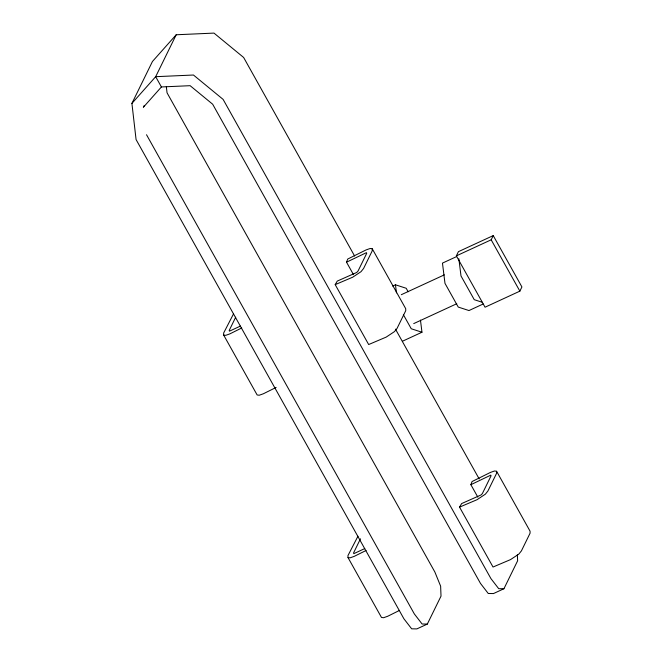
<?xml version="1.0" encoding="UTF-8"?>
<svg xmlns="http://www.w3.org/2000/svg" width="662" height="662" viewBox="0 0 662 662"><rect width="100%" height="100%" fill="white"/><g stroke="black" fill="none" stroke-linecap="round" stroke-linejoin="round"><path stroke-width="0.99" d="M346.524 262.185L347.732 259.041L366.053 249.938L370.166 248.49L372.234 248.771L405.707 308.674L405.74 310.677L397.068 328.385L394.486 331.596L386.178 337.107L368.676 344.538L335.195 284.635L337.264 281.093L356.735 272.454L358.034 271.048L366.707 253.331L366.434 252.652L346.524 262.185L353.516 274.705M470.872 484.683L472.08 481.531L490.401 472.436L494.514 470.988L496.583 471.261L530.055 531.164L530.088 533.167L521.416 550.883L518.834 554.094L510.526 559.605L493.024 567.028L459.544 507.125L461.613 503.583L481.084 494.944L482.383 493.546L491.055 475.829L490.782 475.151L470.872 484.683L477.865 497.195M166.344 86.705L167.047 92.812L434.876 572.034L440.635 586.184L441.016 596.131L427.329 624.084L416.886 628.9L411.665 628.826L403.903 618.771L136.074 139.55L131.912 103.413L152.442 61.492L176.208 34.763L213.983 33.1L243.641 57.478L354.609 256.02M176.208 34.763L155.678 76.684L131.912 103.413M144.25 105.448L143.356 107.269L161.42 86.954L190.126 85.688L212.667 104.215L480.496 583.437L488.258 593.491L493.48 593.566L503.931 588.741L517.618 560.797L517.386 554.822M235.689 317.206L229.184 330.495L229.457 331.174L240.422 326.085M456.358 255.863L458.41 251.668L493.231 235.606L521.921 286.952L519.869 291.148L485.056 307.209L456.358 255.863L491.179 239.801L493.231 235.606M360.467 538.818L353.533 552.985L353.806 553.664L364.77 548.575M233.595 313.738L223.632 333.052L223.657 335.055L257.137 394.957L259.198 395.239L263.319 393.791L276.137 387.419M357.943 536.237L347.98 555.55L348.005 557.553L381.486 617.456L383.546 617.729L387.667 616.289L399.575 610.372M241.746 327.971L229.838 333.888L225.725 335.336L223.657 335.055M366.094 550.47L354.187 556.386L350.074 557.826L348.005 557.553M392.682 286.075L395.462 284.792L406.195 288.268L408.164 291.776M456.697 256.542L442.464 263.104L444.98 283.353L458.245 307.077L468.977 310.552L483.21 303.982M401.304 294.706L444.326 274.862M413.733 323.594L456.747 303.742M402.529 341.203L421.975 332.233L420.461 320.085M335.195 284.635L352.697 277.204L361.005 271.693L363.587 268.482L372.259 250.774L372.234 248.771M459.544 507.125L477.045 499.702L485.354 494.191L487.935 490.981L496.608 473.264L496.583 471.261M503.931 588.741L498.709 588.675L490.939 578.613L223.111 99.391L193.453 75.021L155.678 76.684L161.42 86.954M427.329 624.084L422.108 624.009L414.346 613.955L146.517 134.734M482.308 302.294L474.257 299.687L461 275.963L458.857 258.751M421.975 332.233L411.243 328.757L403.381 314.698M491.179 239.801L519.869 291.148M395.462 329.122L479.189 478.94M395.462 284.792L396.472 292.885"/></g></svg>
